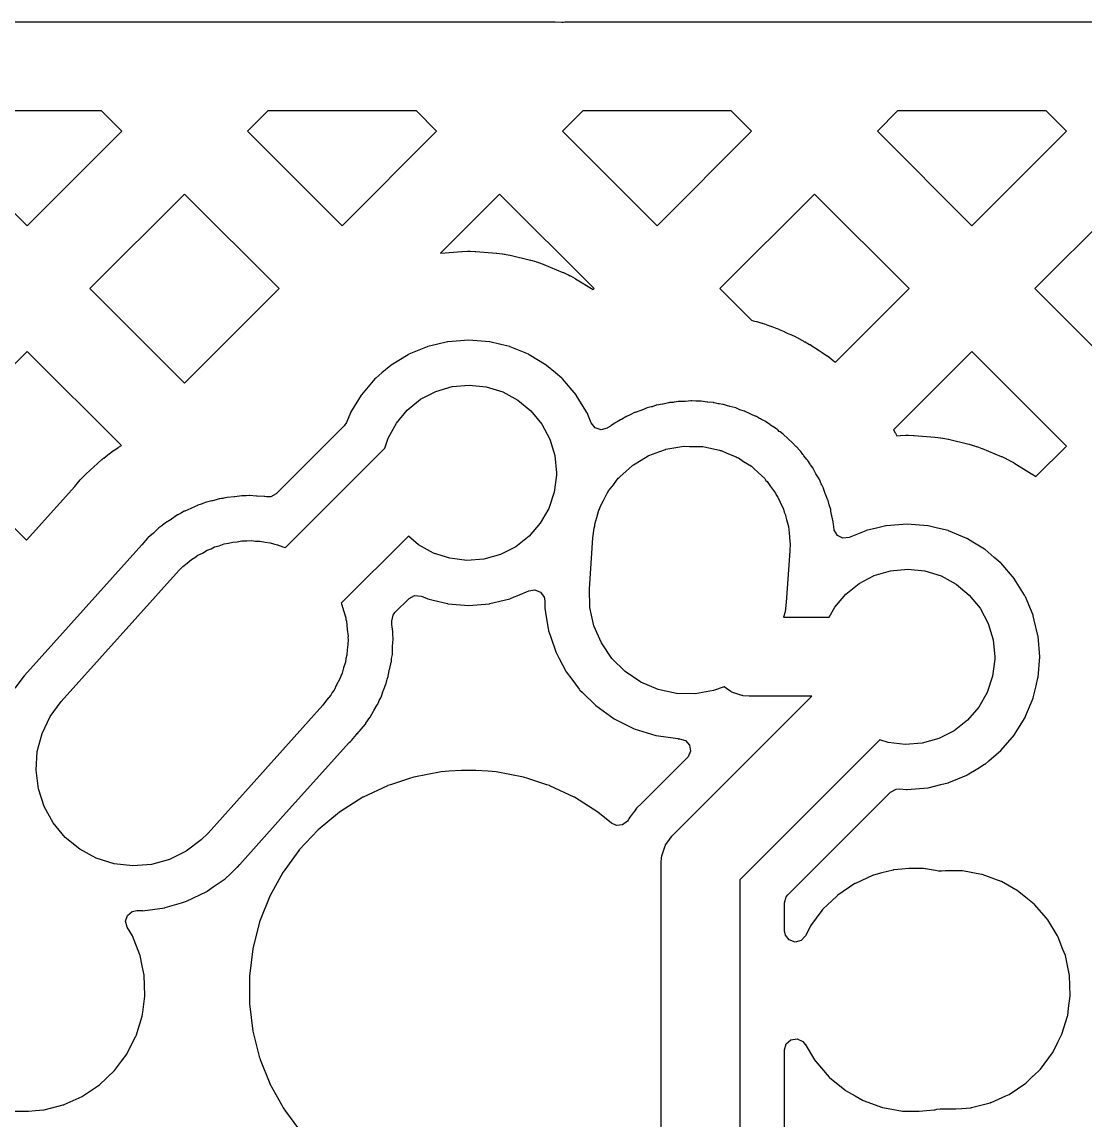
# Model space of a CAD drawing. Extents: x 124.5 to 210, y -114.5 to -26.5.
# Drawn here: x 173.4 to 185.53, y -79.98 to -67.46 of the extents above; entities that cross this region are included whole.
import ezdxf

# ---------------------------------------------------------------- set-up
doc = ezdxf.new("R2010")
doc.units = 0
doc.layers.add('BLACK', color=7, linetype='CONTINUOUS')

msp = doc.modelspace()

# ---------------------------------------------------------------- linework, layer by layer
at = {"layer": 'BLACK', "linetype": 'CONTINUOUS'}
for p, q in [((163.159, -67.4585), (179.484, -67.4585)), ((179.484, -67.4585), (179.488, -67.4585)), ((179.488, -67.4585), (179.564, -67.4607)), ((179.564, -67.4607), (179.564, -67.4607)), ((179.564, -67.4607), (179.571, -67.4609)), ((179.571, -67.4609), (179.577, -67.4597)), ((179.577, -67.4597), (179.583, -67.4593)), ((179.583, -67.4595), (179.595, -67.4585)), ((179.583, -67.4593), (179.583, -67.4595)), ((179.595, -67.4585), (194.397, -67.4585)), ((174.311, -68.4725), (172.616, -68.4725)), ((174.542, -68.7039), (174.311, -68.4725)), ((176.208, -68.4725), (175.976, -68.7039)), ((177.903, -68.4725), (176.208, -68.4725)), ((178.134, -68.7039), (177.903, -68.4725)), ((179.8, -68.4725), (179.569, -68.7039)), ((181.495, -68.4725), (179.8, -68.4725)), ((181.727, -68.7039), (181.495, -68.4725)), ((183.392, -68.4725), (183.161, -68.7039)), ((185.087, -68.4725), (183.392, -68.4725)), ((185.319, -68.7039), (185.087, -68.4725)), ((172.384, -68.7039), (173.463, -69.783)), ((173.463, -69.783), (174.542, -68.7039)), ((175.976, -68.7039), (177.055, -69.783)), ((177.055, -69.783), (178.134, -68.7039)), ((179.569, -68.7039), (180.648, -69.783)), ((180.648, -69.783), (181.727, -68.7039)), ((183.161, -68.7039), (184.24, -69.783)), ((184.24, -69.783), (185.319, -68.7039)), ((175.259, -69.421), (174.18, -70.5)), ((176.338, -70.5), (175.259, -69.421)), ((178.852, -69.421), (178.177, -70.0953)), ((179.931, -70.5), (178.852, -69.421)), ((182.444, -69.421), (181.365, -70.5)), ((183.523, -70.5), (182.444, -69.421)), ((186.036, -69.421), (184.957, -70.5)), ((178.177, -70.0953), (178.179, -70.0951)), ((178.179, -70.0951), (178.184, -70.0946)), ((178.184, -70.0946), (178.42, -70.076)), ((178.42, -70.076), (178.425, -70.0757)), ((178.425, -70.0757), (178.485, -70.0733)), ((178.485, -70.0733), (178.49, -70.0732)), ((178.49, -70.0732), (178.51, -70.0732)), ((178.51, -70.0732), (178.515, -70.0733)), ((178.515, -70.0733), (178.575, -70.0757)), ((178.575, -70.0757), (178.58, -70.076)), ((178.58, -70.076), (178.816, -70.0946)), ((178.816, -70.0946), (178.821, -70.0951)), ((178.821, -70.0951), (178.881, -70.1021)), ((178.881, -70.1021), (178.886, -70.1028)), ((178.886, -70.1028), (178.905, -70.1059)), ((178.905, -70.1059), (178.91, -70.1067)), ((178.91, -70.1067), (178.969, -70.1184)), ((178.969, -70.1184), (178.973, -70.1195)), ((178.973, -70.1195), (179.204, -70.1749)), ((179.204, -70.1749), (179.209, -70.1762)), ((179.209, -70.1762), (179.267, -70.1924)), ((179.267, -70.1924), (179.271, -70.1938)), ((179.271, -70.1938), (179.29, -70.2)), ((179.29, -70.2), (179.295, -70.2016)), ((179.295, -70.2016), (179.351, -70.2223)), ((179.351, -70.2223), (179.356, -70.2241)), ((179.356, -70.2241), (179.575, -70.3149)), ((179.575, -70.3149), (179.58, -70.3169)), ((179.58, -70.3169), (179.634, -70.342)), ((179.634, -70.342), (179.638, -70.3441)), ((179.638, -70.3441), (179.656, -70.3531)), ((179.656, -70.3531), (179.66, -70.3554)), ((179.66, -70.3554), (179.713, -70.3847)), ((179.713, -70.3847), (179.717, -70.3872)), ((179.717, -70.3872), (179.919, -70.5112)), ((174.18, -70.5), (175.259, -71.579)), ((175.259, -71.579), (176.338, -70.5)), ((179.919, -70.5113), (179.931, -70.5)), ((179.919, -70.5112), (179.919, -70.5113)), ((181.365, -70.5), (181.725, -70.8603)), ((182.683, -71.3399), (183.523, -70.5)), ((184.957, -70.5), (186.036, -71.579)), ((181.725, -70.8603), (181.744, -70.8663)), ((181.744, -70.8663), (181.783, -70.8757)), ((181.783, -70.8757), (181.788, -70.8769)), ((181.788, -70.8769), (181.845, -70.8932)), ((181.845, -70.8932), (181.85, -70.8946)), ((181.85, -70.8946), (181.869, -70.9007)), ((181.869, -70.9007), (181.874, -70.9023)), ((181.874, -70.9023), (181.93, -70.923)), ((181.93, -70.923), (181.934, -70.9248)), ((181.934, -70.9248), (181.945, -70.9294)), ((181.945, -70.9294), (181.954, -70.9321)), ((181.954, -70.9321), (181.959, -70.9336)), ((181.959, -70.9336), (182.015, -70.9538)), ((182.015, -70.9538), (182.02, -70.9555)), ((182.02, -70.9555), (182.038, -70.9629)), ((182.038, -70.9629), (182.043, -70.9648)), ((182.043, -70.9648), (182.097, -70.9893)), ((182.097, -70.9893), (182.102, -70.9914)), ((182.102, -70.9914), (182.134, -71.0075)), ((182.134, -71.0075), (182.172, -71.0232)), ((178.133, -71.1367), (178.032, -71.1609)), ((178.258, -71.1066), (178.133, -71.1367)), ((178.263, -71.1055), (178.258, -71.1066)), ((178.258, -71.1066), (178.258, -71.1066)), ((178.5, -71.0868), (178.263, -71.1055)), ((178.737, -71.1055), (178.5, -71.0868)), ((178.742, -71.1066), (178.737, -71.1055)), ((178.867, -71.1367), (178.742, -71.1066)), ((178.742, -71.1066), (178.742, -71.1066)), ((178.968, -71.1609), (178.867, -71.1367)), ((182.172, -71.0232), (182.176, -71.0252)), ((182.176, -71.0252), (182.231, -71.0503)), ((182.231, -71.0503), (182.235, -71.0524)), ((182.235, -71.0524), (182.253, -71.0614)), ((182.253, -71.0614), (182.257, -71.0637)), ((182.257, -71.0637), (182.309, -71.093)), ((182.309, -71.093), (182.314, -71.0955)), ((182.314, -71.0955), (182.324, -71.1021)), ((182.324, -71.1021), (182.332, -71.1057)), ((182.332, -71.1057), (182.336, -71.108)), ((182.336, -71.108), (182.389, -71.1367)), ((182.389, -71.1367), (182.393, -71.1392)), ((182.393, -71.1392), (182.41, -71.1493)), ((173.463, -71.217), (172.384, -72.2961)), ((174.538, -72.2912), (173.463, -71.217)), ((177.809, -71.2543), (177.615, -71.3732)), ((177.813, -71.2518), (177.809, -71.2543)), ((177.818, -71.2499), (177.813, -71.2518)), ((178.028, -71.1628), (177.818, -71.2499)), ((177.818, -71.2499), (177.818, -71.2499)), ((178.032, -71.1609), (178.028, -71.1628)), ((178.028, -71.1628), (178.028, -71.1628)), ((178.972, -71.1628), (178.968, -71.1609)), ((179.182, -71.2499), (178.972, -71.1628)), ((178.972, -71.1628), (178.972, -71.1628)), ((179.187, -71.2518), (179.182, -71.2499)), ((179.182, -71.2499), (179.182, -71.2499)), ((179.191, -71.2543), (179.187, -71.2518)), ((179.385, -71.3732), (179.191, -71.2543)), ((182.41, -71.1493), (182.414, -71.1519)), ((182.414, -71.1519), (182.464, -71.1847)), ((182.464, -71.1847), (182.468, -71.1874)), ((182.468, -71.1874), (182.497, -71.2079)), ((182.497, -71.2079), (182.533, -71.2298)), ((182.533, -71.2298), (182.537, -71.2325)), ((182.537, -71.2325), (182.587, -71.2657)), ((182.587, -71.2657), (182.591, -71.2685)), ((182.591, -71.2685), (182.607, -71.2802)), ((184.24, -71.217), (183.344, -72.1127)), ((185.319, -72.2961), (184.24, -71.217)), ((177.611, -71.3758), (177.509, -71.4628)), ((177.615, -71.3732), (177.611, -71.3758)), ((177.615, -71.3732), (177.615, -71.3732)), ((179.389, -71.3758), (179.385, -71.3732)), ((179.385, -71.3732), (179.385, -71.3732)), ((179.491, -71.4628), (179.389, -71.3758)), ((182.607, -71.2802), (182.611, -71.2831)), ((182.611, -71.2831), (182.658, -71.3202)), ((182.658, -71.3202), (182.662, -71.3233)), ((182.662, -71.3233), (182.672, -71.332)), ((182.672, -71.332), (182.678, -71.3364)), ((182.678, -71.3364), (182.682, -71.3393)), ((182.682, -71.3393), (182.683, -71.3399)), ((177.439, -71.5222), (177.43, -71.53)), ((177.509, -71.4628), (177.439, -71.5222)), ((179.561, -71.5222), (179.491, -71.4628)), ((179.57, -71.53), (179.561, -71.5222)), ((177.43, -71.53), (177.276, -71.7106)), ((178.125, -71.6728), (178.313, -71.6177)), ((178.313, -71.6177), (178.507, -71.6)), ((178.507, -71.6), (178.701, -71.6204)), ((178.701, -71.6204), (178.888, -71.6781)), ((179.724, -71.7106), (179.57, -71.53)), ((177.273, -71.7148), (177.164, -71.8937)), ((177.276, -71.7106), (177.273, -71.7148)), ((177.273, -71.7148), (177.273, -71.7148)), ((177.8, -71.8855), (177.952, -71.7632)), ((177.952, -71.7632), (178.125, -71.6728)), ((178.888, -71.6781), (179.059, -71.771)), ((179.059, -71.771), (179.21, -71.8954)), ((179.727, -71.7148), (179.724, -71.7106)), ((179.836, -71.8937), (179.727, -71.7148)), ((179.727, -71.7148), (179.727, -71.7148)), ((177.164, -71.8937), (177.152, -71.913)), ((177.675, -72.035), (177.8, -71.8855)), ((179.21, -71.8954), (179.333, -72.0466)), ((179.848, -71.913), (179.836, -71.8937)), ((180.465, -71.8899), (180.397, -71.9128)), ((180.473, -71.8869), (180.465, -71.8899)), ((180.534, -71.8616), (180.473, -71.8869)), ((180.581, -71.8504), (180.534, -71.8616)), ((180.591, -71.8473), (180.581, -71.8504)), ((180.64, -71.8308), (180.591, -71.8473)), ((180.645, -71.83), (180.64, -71.8308)), ((180.71, -71.819), (180.645, -71.83)), ((180.645, -71.83), (180.645, -71.83)), ((180.718, -71.8173), (180.71, -71.819)), ((180.779, -71.8028), (180.718, -71.8173)), ((180.784, -71.8016), (180.779, -71.8028)), ((180.779, -71.8028), (180.779, -71.8028)), ((180.789, -71.8012), (180.784, -71.8016)), ((180.833, -71.7978), (180.789, -71.8012)), ((180.789, -71.8012), (180.789, -71.8012)), ((180.844, -71.7964), (180.833, -71.7978)), ((180.889, -71.7887), (180.844, -71.7964)), ((180.894, -71.7879), (180.889, -71.7887)), ((180.889, -71.7887), (180.889, -71.7887)), ((180.899, -71.7879), (180.894, -71.7879)), ((180.961, -71.7872), (180.899, -71.7879)), ((180.899, -71.7879), (180.899, -71.7879)), ((180.964, -71.7872), (180.961, -71.7872)), ((180.972, -71.7868), (180.964, -71.7872)), ((181.035, -71.7818), (180.972, -71.7868)), ((181.04, -71.7814), (181.035, -71.7818)), ((181.045, -71.7818), (181.04, -71.7814)), ((181.09, -71.7854), (181.045, -71.7818)), ((181.101, -71.7857), (181.09, -71.7854)), ((181.127, -71.7855), (181.101, -71.7857)), ((181.151, -71.7852), (181.127, -71.7855)), ((181.219, -71.7952), (181.151, -71.7852)), ((181.227, -71.7962), (181.219, -71.7952)), ((181.291, -71.8012), (181.227, -71.7962)), ((181.296, -71.8016), (181.291, -71.8012)), ((181.291, -71.8012), (181.291, -71.8012)), ((181.301, -71.8028), (181.296, -71.8016)), ((181.346, -71.8134), (181.301, -71.8028)), ((181.301, -71.8028), (181.301, -71.8028)), ((181.357, -71.8156), (181.346, -71.8134)), ((181.4, -71.822), (181.357, -71.8156)), ((181.405, -71.8228), (181.4, -71.822)), ((181.4, -71.822), (181.4, -71.822)), ((181.453, -71.8376), (181.405, -71.8228)), ((181.47, -71.843), (181.453, -71.8376)), ((181.478, -71.8452), (181.47, -71.843)), ((181.546, -71.8616), (181.478, -71.8452)), ((181.594, -71.8813), (181.546, -71.8616)), ((181.604, -71.8851), (181.594, -71.8813)), ((181.646, -71.8982), (181.604, -71.8851)), ((181.651, -71.8997), (181.646, -71.8982)), ((181.646, -71.8982), (181.646, -71.8982)), ((177.15, -71.9176), (177.105, -72.0259)), ((177.152, -71.913), (177.15, -71.9176)), ((177.15, -71.9176), (177.15, -71.9176)), ((179.85, -71.9176), (179.848, -71.913)), ((179.898, -72.0331), (179.85, -71.9176)), ((179.85, -71.9176), (179.85, -71.9176)), ((180.194, -72.019), (180.169, -72.0319)), ((180.233, -71.9983), (180.194, -72.019)), ((180.241, -71.9941), (180.233, -71.9983)), ((180.292, -71.9626), (180.241, -71.9941)), ((180.296, -71.96), (180.292, -71.9626)), ((180.292, -71.9626), (180.292, -71.9626)), ((180.301, -71.9581), (180.296, -71.96)), ((180.34, -71.9419), (180.301, -71.9581)), ((180.301, -71.9581), (180.301, -71.9581)), ((180.35, -71.9371), (180.34, -71.9419)), ((180.392, -71.9151), (180.35, -71.9371)), ((180.397, -71.9128), (180.392, -71.9151)), ((180.392, -71.9151), (180.392, -71.9151)), ((181.655, -71.9019), (181.651, -71.8997)), ((181.71, -71.9292), (181.655, -71.9019)), ((181.655, -71.9019), (181.655, -71.9019)), ((181.718, -71.9328), (181.71, -71.9292)), ((181.735, -71.9397), (181.718, -71.9328)), ((181.779, -71.9581), (181.735, -71.9397)), ((181.784, -71.96), (181.779, -71.9581)), ((181.779, -71.9581), (181.779, -71.9581)), ((181.818, -71.9807), (181.784, -71.96)), ((181.828, -71.9873), (181.818, -71.9807)), ((181.838, -71.9927), (181.828, -71.9873)), ((181.881, -72.014), (181.838, -71.9927)), ((181.885, -72.0169), (181.881, -72.014)), ((181.934, -72.0519), (181.885, -72.0169)), ((181.885, -72.0169), (181.885, -72.0169)), ((177.078, -72.0668), (176.305, -72.8398)), ((177.105, -72.0259), (177.078, -72.0668)), ((177.581, -72.2061), (177.675, -72.035)), ((179.333, -72.0466), (179.425, -72.2189)), ((179.944, -72.0894), (179.898, -72.0331)), ((180.012, -72.1109), (179.944, -72.0894)), ((180.08, -72.0923), (180.012, -72.1109)), ((180.085, -72.0894), (180.08, -72.0923)), ((180.117, -72.0699), (180.085, -72.0894)), ((180.126, -72.0636), (180.117, -72.0699)), ((180.165, -72.0349), (180.126, -72.0636)), ((180.169, -72.0319), (180.165, -72.0349)), ((181.942, -72.0567), (181.934, -72.0519)), ((181.999, -72.0918), (181.942, -72.0567)), ((182.003, -72.0944), (181.999, -72.0918)), ((181.999, -72.0918), (181.999, -72.0918)), ((182.025, -72.1127), (182.003, -72.0944)), ((182.043, -72.1287), (182.025, -72.1127)), ((182.052, -72.1356), (182.043, -72.1287)), ((182.043, -72.1287), (182.043, -72.1287)), ((182.087, -72.1601), (182.052, -72.1356)), ((183.344, -72.1127), (183.365, -72.1463)), ((183.365, -72.1463), (183.367, -72.1506)), ((177.545, -72.3184), (177.581, -72.2061)), ((179.425, -72.2189), (179.481, -72.4058)), ((182.091, -72.1629), (182.087, -72.1601)), ((182.087, -72.1601), (182.087, -72.1601)), ((182.094, -72.1664), (182.091, -72.1629)), ((182.137, -72.2081), (182.094, -72.1664)), ((182.143, -72.2139), (182.137, -72.2081)), ((182.195, -72.2582), (182.143, -72.2139)), ((182.199, -72.2614), (182.195, -72.2582)), ((182.233, -72.3021), (182.199, -72.2614)), ((183.367, -72.1506), (183.383, -72.1789)), ((183.383, -72.1789), (183.42, -72.176)), ((183.42, -72.176), (183.425, -72.1757)), ((183.425, -72.1757), (183.485, -72.1733)), ((183.485, -72.1733), (183.49, -72.1732)), ((183.49, -72.1732), (183.51, -72.1732)), ((183.51, -72.1732), (183.515, -72.1733)), ((183.515, -72.1733), (183.575, -72.1757)), ((183.575, -72.1757), (183.58, -72.176)), ((183.58, -72.176), (183.816, -72.1946)), ((183.816, -72.1946), (183.821, -72.1951)), ((183.821, -72.1951), (183.881, -72.2021)), ((183.881, -72.2021), (183.886, -72.2028)), ((183.886, -72.2028), (183.905, -72.2059)), ((183.905, -72.2059), (183.91, -72.2067)), ((183.91, -72.2067), (183.969, -72.2184)), ((183.969, -72.2184), (183.973, -72.2195)), ((183.973, -72.2195), (184.204, -72.2749)), ((172.384, -72.2961), (173.458, -73.3693)), ((174.339, -72.4325), (174.385, -72.3981)), ((174.385, -72.3981), (174.429, -72.3632)), ((174.429, -72.3632), (174.433, -72.3602)), ((174.433, -72.3602), (174.449, -72.3486)), ((174.449, -72.3486), (174.453, -72.3457)), ((174.453, -72.3457), (174.503, -72.3125)), ((174.503, -72.3125), (174.507, -72.3098)), ((174.507, -72.3098), (174.538, -72.2912)), ((176.409, -73.4546), (177.545, -72.3184)), ((180.556, -72.4046), (180.681, -72.3584)), ((180.681, -72.3584), (180.746, -72.3338)), ((180.746, -72.3338), (180.748, -72.3335)), ((180.748, -72.3335), (180.749, -72.3333)), ((180.749, -72.3333), (180.952, -72.2985)), ((180.952, -72.2985), (180.954, -72.2985)), ((180.954, -72.2985), (180.957, -72.298)), ((180.957, -72.298), (181.02, -72.2994)), ((181.02, -72.2994), (181.158, -72.3012)), ((181.158, -72.3012), (181.164, -72.3025)), ((181.164, -72.3025), (181.171, -72.3027)), ((181.171, -72.3027), (181.24, -72.3176)), ((181.24, -72.3176), (181.36, -72.3413)), ((181.36, -72.3413), (181.37, -72.3456)), ((181.37, -72.3456), (181.38, -72.3476)), ((181.38, -72.3476), (181.446, -72.3758)), ((181.446, -72.3758), (181.551, -72.4176)), ((182.241, -72.3103), (182.233, -72.3021)), ((182.274, -72.3428), (182.241, -72.3103)), ((182.287, -72.3602), (182.274, -72.3428)), ((182.312, -72.3941), (182.287, -72.3602)), ((182.318, -72.4008), (182.312, -72.3941)), ((184.204, -72.2749), (184.209, -72.2762)), ((184.209, -72.2762), (184.267, -72.2924)), ((184.267, -72.2924), (184.271, -72.2938)), ((184.271, -72.2938), (184.29, -72.2999)), ((184.29, -72.2999), (184.295, -72.3016)), ((184.295, -72.3016), (184.351, -72.3223)), ((184.351, -72.3223), (184.356, -72.3241)), ((184.356, -72.3241), (184.575, -72.4149)), ((184.97, -72.6449), (185.319, -72.2961)), ((174.226, -72.5335), (174.267, -72.4941)), ((174.267, -72.4941), (174.271, -72.4908)), ((174.271, -72.4908), (174.316, -72.4512)), ((174.316, -72.4512), (174.32, -72.448)), ((174.32, -72.448), (174.335, -72.4356)), ((174.335, -72.4356), (174.339, -72.4325)), ((179.481, -72.4058), (179.5, -72.6)), ((180.295, -72.5836), (180.364, -72.5203)), ((180.364, -72.5203), (180.373, -72.5148)), ((180.373, -72.5148), (180.379, -72.5099)), ((180.379, -72.5099), (180.468, -72.4566)), ((180.468, -72.4566), (180.546, -72.4088)), ((180.546, -72.4088), (180.552, -72.4066)), ((180.552, -72.4066), (180.556, -72.4046)), ((181.551, -72.4176), (181.564, -72.4262)), ((181.564, -72.4262), (181.576, -72.4313)), ((181.576, -72.4313), (181.635, -72.4707)), ((181.635, -72.4707), (181.725, -72.5275)), ((182.323, -72.4073), (182.318, -72.4008)), ((182.358, -72.4482), (182.323, -72.4073)), ((182.366, -72.4569), (182.358, -72.4482)), ((182.368, -72.4611), (182.366, -72.4569)), ((182.394, -72.503), (182.368, -72.4611)), ((182.368, -72.4611), (182.368, -72.4611)), ((182.4, -72.5123), (182.394, -72.503)), ((182.425, -72.5453), (182.4, -72.5123)), ((184.575, -72.4149), (184.58, -72.4169)), ((184.58, -72.4169), (184.634, -72.442)), ((184.634, -72.442), (184.638, -72.4441)), ((184.638, -72.4441), (184.656, -72.4531)), ((184.656, -72.4531), (184.66, -72.4554)), ((184.66, -72.4554), (184.713, -72.4847)), ((184.713, -72.4847), (184.717, -72.4872)), ((184.717, -72.4872), (184.919, -72.6112)), ((174.074, -72.6791), (174.114, -72.6352)), ((174.114, -72.6352), (174.118, -72.6316)), ((174.118, -72.6316), (174.132, -72.6176)), ((174.132, -72.6176), (174.135, -72.6142)), ((174.135, -72.6142), (174.179, -72.5736)), ((174.179, -72.5736), (174.183, -72.5703)), ((174.183, -72.5703), (174.226, -72.5335)), ((179.5, -72.6279), (179.475, -72.8215)), ((179.5, -72.6), (179.5, -72.6279)), ((180.217, -72.6543), (180.224, -72.6456)), ((180.224, -72.6456), (180.295, -72.5836)), ((181.725, -72.5275), (181.74, -72.5415)), ((181.74, -72.5415), (181.754, -72.5506)), ((181.754, -72.5506), (181.802, -72.5989)), ((181.802, -72.5989), (181.876, -72.6672)), ((182.428, -72.5492), (182.425, -72.5453)), ((182.425, -72.5453), (182.425, -72.5453)), ((182.43, -72.5536), (182.428, -72.5492)), ((182.457, -72.6052), (182.43, -72.5536)), ((182.43, -72.5536), (182.43, -72.5536)), ((182.461, -72.6127), (182.457, -72.6052)), ((182.497, -72.6719), (182.461, -72.6127)), ((184.919, -72.6112), (184.923, -72.6139)), ((184.923, -72.6139), (184.97, -72.6449)), ((173.458, -73.3693), (174.008, -72.7557)), ((174.008, -72.7557), (174.07, -72.6828)), ((174.07, -72.6828), (174.074, -72.6791)), ((180.096, -72.8073), (180.151, -72.7385)), ((180.151, -72.7385), (180.206, -72.6643)), ((180.206, -72.6643), (180.217, -72.6543)), ((181.876, -72.6672), (181.891, -72.6875)), ((181.891, -72.6875), (181.905, -72.7014)), ((181.905, -72.7014), (181.942, -72.7559)), ((181.942, -72.7559), (181.999, -72.8322)), ((182.5, -72.6761), (182.497, -72.6719)), ((182.497, -72.6719), (182.497, -72.6719)), ((182.521, -72.7266), (182.5, -72.6761)), ((182.526, -72.7367), (182.521, -72.7266)), ((182.547, -72.7771), (182.526, -72.7367)), ((175.652, -72.8993), (175.619, -72.9091)), ((175.657, -72.8978), (175.652, -72.8993)), ((175.652, -72.8993), (175.652, -72.8993)), ((175.661, -72.8972), (175.657, -72.8978)), ((175.68, -72.8947), (175.661, -72.8972)), ((175.661, -72.8972), (175.661, -72.8972)), ((175.694, -72.8928), (175.68, -72.8947)), ((175.707, -72.8904), (175.694, -72.8928)), ((175.744, -72.8816), (175.707, -72.8904)), ((175.824, -72.8753), (175.744, -72.8816)), ((175.831, -72.8746), (175.824, -72.8753)), ((175.911, -72.8638), (175.831, -72.8746)), ((175.916, -72.864), (175.911, -72.8638)), ((175.949, -72.8648), (175.916, -72.864)), ((175.916, -72.864), (175.916, -72.864)), ((175.962, -72.8644), (175.949, -72.8648)), ((175.995, -72.8618), (175.962, -72.8644)), ((176, -72.8614), (175.995, -72.8618)), ((175.995, -72.8618), (175.995, -72.8618)), ((176.081, -72.8678), (176, -72.8614)), ((176.087, -72.8681), (176.081, -72.8678)), ((176.168, -72.8701), (176.087, -72.8681)), ((176.173, -72.871), (176.168, -72.8701)), ((176.193, -72.8746), (176.173, -72.871)), ((176.173, -72.871), (176.173, -72.871)), ((176.242, -72.8738), (176.193, -72.8746)), ((176.305, -72.8398), (176.242, -72.8738)), ((179.475, -72.8215), (179.414, -73.0067)), ((180.039, -72.9164), (180.078, -72.8355)), ((180.078, -72.8355), (180.09, -72.8202)), ((180.09, -72.8202), (180.096, -72.8073)), ((181.999, -72.8322), (182.012, -72.8589)), ((182.012, -72.8589), (182.025, -72.878)), ((182.025, -72.878), (182.051, -72.9362)), ((182.548, -72.7818), (182.547, -72.7771)), ((182.567, -72.8364), (182.548, -72.7818)), ((182.57, -72.8445), (182.567, -72.8364)), ((182.598, -72.9137), (182.57, -72.8445)), ((175.331, -73.0091), (175.261, -73.0381)), ((175.337, -73.0064), (175.331, -73.0091)), ((175.406, -72.9734), (175.337, -73.0064)), ((175.41, -72.9713), (175.406, -72.9734)), ((175.447, -72.9604), (175.41, -72.9713)), ((175.459, -72.9561), (175.447, -72.9604)), ((175.494, -72.9416), (175.459, -72.9561)), ((175.572, -72.9228), (175.494, -72.9416)), ((175.579, -72.921), (175.572, -72.9228)), ((175.619, -72.9091), (175.579, -72.921)), ((179.414, -73.0067), (179.317, -73.1764)), ((179.985, -73.0278), (179.995, -73.007)), ((179.995, -73.007), (180.001, -72.9895)), ((180.001, -72.9895), (180.039, -72.9164)), ((182.051, -72.9362), (182.09, -73.0168)), ((182.09, -73.0168), (182.1, -73.0499)), ((182.6, -72.9185), (182.598, -72.9137)), ((182.611, -72.9671), (182.6, -72.9185)), ((182.614, -72.9779), (182.611, -72.9671)), ((182.629, -73.0208), (182.614, -72.9779)), ((182.632, -73.04), (182.629, -73.0208)), ((175.106, -73.1322), (175.041, -73.1718)), ((175.111, -73.1285), (175.106, -73.1322)), ((175.178, -73.0824), (175.111, -73.1285)), ((175.183, -73.0803), (175.178, -73.0824)), ((175.213, -73.066), (175.183, -73.0803)), ((175.183, -73.0803), (175.183, -73.0803)), ((175.224, -73.0598), (175.213, -73.066)), ((175.256, -73.04), (175.224, -73.0598)), ((175.261, -73.0381), (175.256, -73.04)), ((175.261, -73.0381), (175.261, -73.0381)), ((179.94, -73.1861), (179.963, -73.1113)), ((179.963, -73.1113), (179.985, -73.0278)), ((182.1, -73.0499), (182.11, -73.0742)), ((182.11, -73.0742), (182.123, -73.1335)), ((182.123, -73.1335), (182.146, -73.215)), ((182.639, -73.0821), (182.632, -73.04)), ((182.641, -73.0905), (182.639, -73.0821)), ((182.657, -73.1589), (182.641, -73.0905)), ((174.967, -73.2284), (174.908, -73.2844)), ((174.998, -73.2068), (174.967, -73.2284)), ((175.008, -73.1989), (174.998, -73.2068)), ((175.037, -73.1744), (175.008, -73.1989)), ((175.041, -73.1718), (175.037, -73.1744)), ((175.041, -73.1718), (175.041, -73.1718)), ((179.317, -73.1764), (179.19, -73.3242)), ((179.917, -73.3435), (179.93, -73.2343)), ((179.93, -73.2343), (179.937, -73.208)), ((179.937, -73.208), (179.94, -73.1861)), ((182.146, -73.215), (182.15, -73.2537)), ((182.15, -73.2537), (182.156, -73.2829)), ((182.658, -73.1637), (182.657, -73.1589)), ((182.657, -73.1589), (182.657, -73.1589)), ((182.66, -73.1868), (182.658, -73.1637)), ((182.663, -73.2187), (182.66, -73.1868)), ((182.664, -73.2298), (182.663, -73.2187)), ((182.667, -73.2455), (182.664, -73.2298)), ((182.669, -73.2557), (182.667, -73.2455)), ((182.705, -73.3167), (182.669, -73.2557)), ((183.028, -73.2628), (182.839, -73.3409)), ((183.032, -73.2609), (183.028, -73.2628)), ((183.028, -73.2628), (183.028, -73.2628)), ((183.153, -73.2318), (183.032, -73.2609)), ((183.258, -73.2066), (183.153, -73.2318)), ((183.263, -73.2055), (183.258, -73.2066)), ((183.258, -73.2066), (183.258, -73.2066)), ((183.5, -73.1868), (183.263, -73.2055)), ((183.737, -73.2055), (183.5, -73.1868)), ((183.742, -73.2066), (183.737, -73.2055)), ((183.847, -73.2318), (183.742, -73.2066)), ((183.742, -73.2066), (183.742, -73.2066)), ((183.968, -73.2609), (183.847, -73.2318)), ((183.972, -73.2628), (183.968, -73.2609)), ((184.182, -73.3499), (183.972, -73.2628)), ((183.972, -73.2628), (183.972, -73.2628)), ((174.838, -73.3451), (174.772, -73.4224)), ((174.841, -73.3414), (174.838, -73.3451)), ((174.838, -73.3451), (174.838, -73.3451)), ((174.845, -73.3382), (174.841, -73.3414)), ((174.903, -73.2889), (174.845, -73.3382)), ((174.845, -73.3382), (174.845, -73.3382)), ((174.908, -73.2844), (174.903, -73.2889)), ((175.761, -73.4044), (175.809, -73.3914)), ((175.809, -73.3914), (175.859, -73.3876)), ((175.859, -73.3876), (175.912, -73.3785)), ((175.912, -73.3785), (175.969, -73.3792)), ((175.969, -73.3792), (176.022, -73.3752)), ((176.022, -73.3752), (176.068, -73.3805)), ((176.068, -73.3805), (176.118, -73.3812)), ((176.118, -73.3812), (176.178, -73.3931)), ((176.178, -73.3931), (176.234, -73.3996)), ((176.234, -73.3996), (176.275, -73.4124)), ((177.814, -73.3227), (177.047, -74.0897)), ((177.929, -73.4211), (177.814, -73.3227)), ((179.19, -73.3242), (179.036, -73.4443)), ((179.878, -73.9235), (179.917, -73.3435)), ((182.156, -73.2829), (182.158, -73.3408)), ((182.158, -73.3408), (182.165, -73.42)), ((182.769, -73.3485), (182.705, -73.3167)), ((182.839, -73.3409), (182.769, -73.3485)), ((184.187, -73.3518), (184.182, -73.3499)), ((184.182, -73.3499), (184.182, -73.3499)), ((184.191, -73.3543), (184.187, -73.3518)), ((184.252, -73.3919), (184.191, -73.3543)), ((184.385, -73.4732), (184.252, -73.3919)), ((174.77, -73.4247), (173.433, -74.915)), ((174.772, -73.4224), (174.77, -73.4247)), ((175.411, -73.5418), (175.462, -73.5165)), ((175.462, -73.5165), (175.516, -73.4846)), ((175.516, -73.4846), (175.561, -73.4678)), ((175.561, -73.4678), (175.602, -73.4476)), ((175.602, -73.4476), (175.654, -73.4334)), ((175.654, -73.4334), (175.709, -73.4133)), ((175.709, -73.4133), (175.761, -73.4044)), ((176.275, -73.4124), (176.32, -73.4213)), ((176.32, -73.4213), (176.381, -73.4457)), ((176.381, -73.4457), (176.409, -73.4546)), ((178.1, -73.5164), (177.929, -73.4211)), ((178.285, -73.5767), (178.1, -73.5164)), ((179.036, -73.4443), (178.862, -73.5323)), ((182.162, -73.4965), (182.122, -74.0765)), ((182.163, -73.4789), (182.162, -73.4905)), ((182.162, -73.4905), (182.162, -73.4965)), ((182.165, -73.42), (182.163, -73.4789)), ((184.389, -73.4758), (184.385, -73.4732)), ((184.385, -73.4732), (184.385, -73.4732)), ((184.495, -73.5661), (184.389, -73.4758)), ((175.24, -73.6706), (175.289, -73.6338)), ((175.289, -73.6338), (175.339, -73.5899)), ((175.339, -73.5899), (175.377, -73.5671)), ((175.377, -73.5671), (175.411, -73.5418)), ((178.479, -73.5998), (178.285, -73.5767)), ((178.674, -73.5848), (178.479, -73.5998)), ((178.862, -73.5323), (178.674, -73.5848)), ((184.561, -73.6227), (184.495, -73.5661)), ((184.57, -73.63), (184.561, -73.6227)), ((184.724, -73.8106), (184.57, -73.63)), ((173.853, -75.2087), (175.163, -73.7487)), ((175.163, -73.7487), (175.178, -73.7332)), ((175.178, -73.7332), (175.184, -73.7256)), ((175.184, -73.7256), (175.195, -73.7155)), ((175.195, -73.7155), (175.24, -73.6706)), ((182.952, -73.8632), (183.125, -73.7728)), ((183.125, -73.7728), (183.313, -73.7177)), ((183.313, -73.7177), (183.507, -73.7)), ((183.507, -73.7), (183.701, -73.7204)), ((183.701, -73.7204), (183.888, -73.7781)), ((182.8, -73.9855), (182.952, -73.8632)), ((183.888, -73.7781), (184.059, -73.871)), ((184.059, -73.871), (184.21, -73.9954)), ((184.727, -73.8148), (184.724, -73.8106)), ((184.838, -73.9957), (184.727, -73.8148)), ((184.727, -73.8148), (184.727, -73.8148)), ((177.82, -74.0354), (177.882, -74.0014)), ((177.882, -74.0014), (177.957, -74.0081)), ((177.957, -74.0081), (177.981, -74.0176)), ((177.981, -74.0176), (178.032, -74.0391)), ((178.968, -74.0391), (179.019, -74.0176)), ((179.019, -74.0176), (179.059, -74.0014)), ((179.059, -74.0014), (179.187, -73.9482)), ((179.187, -73.9488), (179.254, -73.9363)), ((179.187, -73.9482), (179.187, -73.9488)), ((179.254, -73.9363), (179.319, -73.963)), ((179.319, -73.963), (179.36, -74.021)), ((179.36, -74.021), (179.367, -74.0603)), ((179.883, -74.1371), (179.878, -73.9235)), ((182.675, -74.135), (182.8, -73.9855)), ((184.21, -73.9954), (184.333, -74.1466)), ((184.848, -74.013), (184.838, -73.9957)), ((184.85, -74.0176), (184.848, -74.013)), ((184.937, -74.2266), (184.85, -74.0176)), ((184.85, -74.0176), (184.85, -74.0176)), ((177.047, -74.0897), (177.05, -74.0968)), ((177.05, -74.0968), (177.075, -74.1832)), ((177.659, -74.1965), (177.82, -74.0354)), ((178.032, -74.0391), (178.096, -74.0544)), ((178.096, -74.0544), (178.258, -74.0934)), ((178.258, -74.0934), (178.258, -74.0934)), ((178.258, -74.0934), (178.263, -74.0945)), ((178.263, -74.0945), (178.5, -74.1132)), ((178.5, -74.1132), (178.737, -74.0945)), ((178.737, -74.0945), (178.742, -74.0934)), ((178.742, -74.0934), (178.904, -74.0544)), ((178.742, -74.0934), (178.742, -74.0934)), ((178.904, -74.0544), (178.968, -74.0391)), ((179.367, -74.0603), (179.368, -74.1132)), ((179.368, -74.1132), (179.368, -74.1457)), ((179.368, -74.1457), (179.385, -74.2437)), ((179.929, -74.3458), (179.883, -74.1371)), ((182.122, -74.0765), (182.11, -74.1857)), ((182.612, -74.25), (182.675, -74.135)), ((184.333, -74.1466), (184.425, -74.3189)), ((177.075, -74.1832), (177.098, -74.2546)), ((177.098, -74.2546), (177.1, -74.2746)), ((177.1, -74.2746), (177.106, -74.295)), ((177.622, -74.2955), (177.637, -74.226)), ((177.637, -74.226), (177.659, -74.1965)), ((179.385, -74.2437), (179.407, -74.3788)), ((182.11, -74.1857), (182.092, -74.25)), ((182.092, -74.25), (182.612, -74.25)), ((184.939, -74.2324), (184.937, -74.2266)), ((184.951, -74.282), (184.939, -74.2324)), ((177.106, -74.295), (177.115, -74.3903)), ((177.115, -74.3903), (177.124, -74.4666)), ((177.625, -74.3245), (177.622, -74.2955)), ((177.625, -74.3313), (177.625, -74.3245)), ((177.636, -74.4114), (177.625, -74.3313)), ((179.407, -74.3788), (179.411, -74.3992)), ((179.411, -74.3992), (179.412, -74.4039)), ((179.412, -74.4039), (179.432, -74.4632)), ((180.014, -74.542), (179.929, -74.3458)), ((184.425, -74.3189), (184.481, -74.5058)), ((184.993, -74.4557), (184.951, -74.282)), ((177.124, -74.4666), (177.123, -74.4829)), ((177.123, -74.4829), (177.125, -74.5)), ((177.125, -74.5), (177.123, -74.5589)), ((177.635, -74.4492), (177.636, -74.4163)), ((177.636, -74.4621), (177.635, -74.4492)), ((177.636, -74.4163), (177.636, -74.4114)), ((177.636, -74.4163), (177.636, -74.4163)), ((177.637, -74.4765), (177.636, -74.4621)), ((177.636, -74.537), (177.639, -74.5)), ((177.639, -74.5), (177.637, -74.4765)), ((179.432, -74.4632), (179.493, -74.6429)), ((184.481, -74.5058), (184.5, -74.7)), ((184.995, -74.4633), (184.993, -74.4557)), ((185.013, -74.7), (184.995, -74.4633)), ((177.114, -74.6219), (177.111, -74.6799)), ((177.123, -74.5589), (177.114, -74.6219)), ((177.63, -74.6684), (177.632, -74.5877)), ((177.632, -74.5809), (177.636, -74.537)), ((177.632, -74.5877), (177.632, -74.5809)), ((179.493, -74.6429), (179.532, -74.7184)), ((180.134, -74.7186), (180.014, -74.542)), ((177.094, -74.7626), (177.072, -74.8271)), ((177.1, -74.7194), (177.094, -74.7626)), ((177.111, -74.6799), (177.1, -74.7194)), ((177.599, -74.8352), (177.617, -74.7611)), ((177.617, -74.7611), (177.618, -74.7563)), ((177.617, -74.7611), (177.617, -74.7611)), ((177.618, -74.7563), (177.62, -74.7304)), ((177.62, -74.7304), (177.621, -74.7184)), ((177.621, -74.7184), (177.623, -74.7056)), ((177.623, -74.7056), (177.629, -74.6733)), ((177.629, -74.6733), (177.63, -74.6684)), ((177.629, -74.6733), (177.629, -74.6733)), ((179.532, -74.7184), (179.608, -74.8634)), ((180.286, -74.8693), (180.134, -74.7186)), ((184.5, -74.7279), (184.475, -74.9215)), ((184.5, -74.7), (184.5, -74.7279)), ((184.995, -74.9367), (185.013, -74.7)), ((177.056, -74.8866), (177.04, -74.9201)), ((177.072, -74.8271), (177.056, -74.8866)), ((177.583, -74.9213), (177.598, -74.8419)), ((177.598, -74.8419), (177.599, -74.8352)), ((179.608, -74.8634), (179.612, -74.8707)), ((179.612, -74.8707), (179.676, -74.957)), ((180.463, -74.9887), (180.286, -74.8693)), ((173.43, -74.9188), (173.324, -75.0572)), ((173.431, -74.9169), (173.43, -74.9188)), ((173.43, -74.9188), (173.43, -74.9188)), ((173.433, -74.915), (173.431, -74.9169)), ((173.433, -74.915), (173.433, -74.915)), ((176.992, -75.0209), (176.964, -75.0794)), ((177.028, -74.9576), (176.992, -75.0209)), ((177.04, -74.9201), (177.028, -74.9576)), ((177.527, -75.0813), (177.556, -75.0109)), ((177.556, -75.0109), (177.558, -75.0063)), ((177.558, -75.0063), (177.567, -74.9694)), ((177.567, -74.9694), (177.571, -74.957)), ((177.571, -74.957), (177.582, -74.926)), ((177.582, -74.926), (177.583, -74.9213)), ((177.582, -74.926), (177.582, -74.926)), ((179.676, -74.957), (179.76, -75.07)), ((180.66, -75.0723), (180.463, -74.9887)), ((184.475, -74.9215), (184.414, -75.1067)), ((184.971, -75.033), (184.993, -74.9415)), ((184.993, -74.9415), (184.995, -74.9367)), ((184.993, -74.9415), (184.993, -74.9415)), ((176.927, -75.1372), (176.878, -75.1966)), ((176.944, -75.1063), (176.927, -75.1372)), ((176.964, -75.0794), (176.944, -75.1063)), ((177.5, -75.1592), (177.525, -75.0877)), ((177.525, -75.0877), (177.527, -75.0813)), ((179.76, -75.07), (179.765, -75.0771)), ((179.765, -75.0771), (179.769, -75.0806)), ((179.769, -75.0806), (179.769, -75.0806)), ((179.769, -75.0806), (179.797, -75.1081)), ((179.797, -75.1081), (179.949, -75.257)), ((180.869, -75.1173), (180.66, -75.0723)), ((180.826, -76.7379), (182.414, -75.15)), ((181.082, -75.122), (180.869, -75.1173)), ((181.293, -75.0862), (181.082, -75.122)), ((181.412, -75.0417), (181.293, -75.0862)), ((181.441, -75.0621), (181.412, -75.0417)), ((181.489, -75.0977), (181.441, -75.0621)), ((181.496, -75.1001), (181.489, -75.0977)), ((181.502, -75.1041), (181.496, -75.1001)), ((181.559, -75.1222), (181.502, -75.1041)), ((181.616, -75.142), (181.559, -75.1222)), ((181.623, -75.1423), (181.616, -75.142)), ((181.63, -75.1445), (181.623, -75.1423)), ((181.7, -75.15), (181.63, -75.1445)), ((182.414, -75.15), (181.7, -75.15)), ((184.414, -75.1067), (184.317, -75.2764)), ((184.939, -75.1676), (184.971, -75.033)), ((173.726, -75.3806), (173.853, -75.2087)), ((176.837, -75.2513), (175.527, -76.7113)), ((176.878, -75.1966), (176.837, -75.2513)), ((177.418, -75.3131), (177.457, -75.2481)), ((177.457, -75.2481), (177.46, -75.2439)), ((177.46, -75.2439), (177.462, -75.2393)), ((177.462, -75.2393), (177.475, -75.2088)), ((177.462, -75.2393), (177.462, -75.2393)), ((177.475, -75.2088), (177.48, -75.1971)), ((177.48, -75.1971), (177.496, -75.1682)), ((177.496, -75.1682), (177.498, -75.1638)), ((177.496, -75.1682), (177.496, -75.1682)), ((177.498, -75.1638), (177.5, -75.1592)), ((177.5, -75.1592), (177.5, -75.1592)), ((179.949, -75.257), (180.159, -75.406)), ((184.317, -75.2764), (184.19, -75.4242)), ((184.863, -75.3508), (184.937, -75.1722)), ((184.937, -75.1722), (184.939, -75.1676)), ((184.937, -75.1722), (184.937, -75.1722)), ((173.634, -75.5734), (173.726, -75.3806)), ((177.353, -75.42), (177.373, -75.394)), ((177.373, -75.3939), (177.376, -75.39)), ((177.373, -75.394), (177.373, -75.3939)), ((177.376, -75.39), (177.414, -75.319)), ((177.414, -75.319), (177.418, -75.3131)), ((180.159, -75.406), (180.389, -75.5203)), ((184.727, -75.5852), (184.846, -75.3912)), ((184.846, -75.3912), (184.848, -75.387)), ((184.848, -75.387), (184.863, -75.3508)), ((177.259, -75.5431), (177.269, -75.5301)), ((177.269, -75.5301), (177.273, -75.5249)), ((177.273, -75.5249), (177.326, -75.4631)), ((177.326, -75.4631), (177.328, -75.4589)), ((177.328, -75.4589), (177.345, -75.4307)), ((177.328, -75.4589), (177.328, -75.4589)), ((177.345, -75.4307), (177.353, -75.42)), ((180.389, -75.5203), (180.634, -75.5972)), ((184.19, -75.4242), (184.036, -75.5443)), ((173.579, -75.7801), (173.634, -75.5734)), ((177.159, -75.6586), (177.162, -75.6549)), ((177.162, -75.6549), (177.221, -75.5852)), ((177.162, -75.6549), (177.162, -75.6549)), ((177.221, -75.5852), (177.229, -75.5768)), ((177.229, -75.5768), (177.231, -75.5745)), ((177.231, -75.5745), (177.247, -75.5556)), ((177.247, -75.5556), (177.259, -75.5431)), ((180.634, -75.5972), (180.639, -75.5979)), ((180.639, -75.5979), (180.639, -75.5979)), ((180.639, -75.5979), (180.884, -75.634)), ((180.884, -75.634), (180.884, -75.634)), ((180.884, -75.634), (180.889, -75.6348)), ((180.889, -75.6348), (180.904, -75.6346)), ((180.904, -75.6346), (180.973, -75.6539)), ((180.973, -75.6539), (181.02, -75.707)), ((183.191, -75.6459), (181.594, -77.2425)), ((183.285, -75.6767), (183.191, -75.6459)), ((183.862, -75.6323), (183.674, -75.6848)), ((184.036, -75.5443), (183.862, -75.6323)), ((184.57, -75.77), (184.724, -75.5894)), ((184.724, -75.5894), (184.727, -75.5852)), ((184.727, -75.5852), (184.727, -75.5852)), ((173.565, -75.9934), (173.579, -75.7801)), ((176.355, -76.5502), (177.138, -75.678)), ((177.138, -75.678), (177.15, -75.6663)), ((177.15, -75.6663), (177.155, -75.6618)), ((177.155, -75.6618), (177.159, -75.6586)), ((177.155, -75.6618), (177.155, -75.6618)), ((181.031, -75.7772), (181.002, -75.8421)), ((181.02, -75.707), (181.031, -75.7772)), ((183.479, -75.6998), (183.285, -75.6767)), ((183.674, -75.6848), (183.479, -75.6998)), ((184.432, -75.8882), (184.57, -75.77)), ((180.995, -75.8497), (180.477, -76.3673)), ((181.002, -75.8421), (180.995, -75.8497)), ((184.389, -75.9242), (184.432, -75.8882)), ((173.592, -76.2054), (173.565, -75.9934)), ((178.186, -76.0124), (177.876, -76.0714)), ((178.279, -76.0065), (178.186, -76.0124)), ((178.419, -75.9977), (178.279, -76.0065)), ((178.421, -75.9976), (178.419, -75.9977)), ((178.419, -75.9977), (178.419, -75.9977)), ((178.579, -75.9976), (178.421, -75.9976)), ((178.581, -75.9977), (178.579, -75.9976)), ((178.721, -76.0065), (178.581, -75.9977)), ((178.581, -75.9977), (178.581, -75.9977)), ((178.814, -76.0124), (178.721, -76.0065)), ((179.124, -76.0714), (178.814, -76.0124)), ((184.187, -76.0482), (184.306, -75.9753)), ((184.306, -75.9753), (184.385, -75.9268)), ((184.385, -75.9268), (184.389, -75.9242)), ((184.385, -75.9268), (184.385, -75.9268)), ((177.824, -76.0886), (177.607, -76.1589)), ((177.876, -76.0714), (177.824, -76.0886)), ((179.176, -76.0886), (179.124, -76.0714)), ((179.393, -76.1589), (179.176, -76.0886)), ((183.887, -76.1584), (183.968, -76.1391)), ((183.968, -76.1391), (183.977, -76.1352)), ((183.977, -76.1352), (184.182, -76.0501)), ((184.182, -76.0501), (184.187, -76.0482)), ((184.182, -76.0501), (184.182, -76.0501)), ((173.658, -76.4086), (173.592, -76.2054)), ((177.573, -76.1704), (177.296, -76.3011)), ((177.577, -76.1687), (177.573, -76.1704)), ((177.573, -76.1704), (177.573, -76.1704)), ((177.607, -76.1589), (177.577, -76.1687)), ((179.423, -76.1687), (179.393, -76.1589)), ((179.427, -76.1704), (179.423, -76.1687)), ((179.704, -76.3011), (179.427, -76.1704)), ((179.427, -76.1704), (179.427, -76.1704)), ((182.139, -77.4162), (183.313, -76.2427)), ((183.313, -76.2427), (183.375, -76.2087)), ((183.375, -76.2087), (183.412, -76.2062)), ((183.412, -76.2062), (183.495, -76.2128)), ((183.495, -76.2128), (183.5, -76.2132)), ((183.5, -76.2132), (183.737, -76.1945)), ((183.737, -76.1945), (183.742, -76.1934)), ((183.742, -76.1934), (183.887, -76.1584)), ((183.742, -76.1934), (183.742, -76.1934)), ((177.292, -76.3028), (177.026, -76.4715)), ((177.296, -76.3011), (177.292, -76.3028)), ((177.296, -76.3011), (177.296, -76.3011)), ((179.708, -76.3028), (179.704, -76.3011)), ((179.704, -76.3011), (179.704, -76.3011)), ((179.974, -76.4715), (179.708, -76.3028)), ((180.475, -76.3698), (180.415, -76.4266)), ((180.477, -76.3673), (180.475, -76.3698)), ((173.762, -76.5956), (173.658, -76.4086)), ((177.026, -76.4715), (176.784, -76.6722)), ((180.128, -76.5989), (179.974, -76.4715)), ((180.337, -76.5314), (180.327, -76.5499)), ((180.34, -76.5257), (180.337, -76.5314)), ((180.337, -76.5314), (180.337, -76.5314)), ((180.376, -76.4811), (180.34, -76.5257)), ((180.382, -76.4738), (180.376, -76.4811)), ((180.415, -76.4266), (180.382, -76.4738)), ((173.899, -76.7596), (173.762, -76.5956)), ((175.89, -77.069), (176.355, -76.5502)), ((180.185, -76.6257), (180.128, -76.5989)), ((180.256, -76.6184), (180.185, -76.6257)), ((180.311, -76.5741), (180.256, -76.6184)), ((180.319, -76.5638), (180.311, -76.5741)), ((180.327, -76.5499), (180.319, -76.5638)), ((174.064, -76.8949), (173.899, -76.7596)), ((175.527, -76.7113), (175.45, -76.7894)), ((176.784, -76.6722), (176.568, -76.9018)), ((180.782, -76.7973), (180.816, -76.7481)), ((180.816, -76.7481), (180.821, -76.7436)), ((180.821, -76.7436), (180.826, -76.7379)), ((174.252, -76.9963), (174.064, -76.8949)), ((175.45, -76.7894), (175.279, -76.9182)), ((176.566, -76.905), (176.55, -76.9264)), ((176.568, -76.9018), (176.566, -76.905)), ((176.566, -76.905), (176.566, -76.905)), ((180.722, -76.9152), (180.74, -76.8581)), ((180.74, -76.8581), (180.744, -76.8523)), ((180.744, -76.8523), (180.746, -76.8455)), ((180.746, -76.8455), (180.782, -76.7973)), ((174.456, -77.0604), (174.252, -76.9963)), ((175.088, -77.0124), (174.881, -77.0686)), ((175.279, -76.9182), (175.088, -77.0124)), ((176.55, -76.9264), (176.383, -77.1565)), ((180.694, -77.0561), (180.699, -76.9857)), ((180.699, -76.9857), (180.702, -76.9789)), ((180.702, -76.9718), (180.722, -76.9152)), ((180.702, -76.9789), (180.702, -76.9718)), ((174.668, -77.0848), (174.456, -77.0604)), ((174.881, -77.0686), (174.668, -77.0848)), ((175.782, -77.1763), (175.861, -77.1004)), ((175.861, -77.1004), (175.863, -77.0987)), ((175.861, -77.1004), (175.861, -77.1004)), ((175.863, -77.0987), (175.89, -77.069)), ((176.383, -77.1565), (176.381, -77.16)), ((180.694, -82.6697), (180.694, -77.0561)), ((183.341, -77.1327), (183.212, -77.1661)), ((183.346, -77.1313), (183.341, -77.1327)), ((183.341, -77.1327), (183.341, -77.1327)), ((183.351, -77.1309), (183.346, -77.1313)), ((183.44, -77.1234), (183.351, -77.1309)), ((183.351, -77.1309), (183.351, -77.1309)), ((183.521, -77.1165), (183.44, -77.1234)), ((183.686, -77.1165), (183.521, -77.1165)), ((183.688, -77.1166), (183.686, -77.1165)), ((183.707, -77.1175), (183.688, -77.1166)), ((183.688, -77.1166), (183.688, -77.1166)), ((183.711, -77.1177), (183.707, -77.1175)), ((183.707, -77.1175), (183.707, -77.1175)), ((183.825, -77.1384), (183.711, -77.1177)), ((183.858, -77.1443), (183.825, -77.1384)), ((183.891, -77.1458), (183.858, -77.1443)), ((183.933, -77.1423), (183.891, -77.1458)), ((183.942, -77.1415), (183.933, -77.1423)), ((184.104, -77.1415), (183.942, -77.1415)), ((184.106, -77.1416), (184.104, -77.1415)), ((184.111, -77.1418), (184.106, -77.1416)), ((184.106, -77.1416), (184.106, -77.1416)), ((184.128, -77.1426), (184.111, -77.1418)), ((184.132, -77.1434), (184.128, -77.1426)), ((184.35, -77.1827), (184.132, -77.1434)), ((184.132, -77.1434), (184.132, -77.1434)), ((175.587, -77.3255), (175.723, -77.2316)), ((175.723, -77.2316), (175.782, -77.1763)), ((176.381, -77.16), (176.233, -77.429)), ((176.381, -77.16), (176.381, -77.16)), ((181.594, -77.2425), (181.594, -82.8561)), ((182.91, -77.2846), (182.905, -77.2868)), ((183.114, -77.1925), (182.91, -77.2846)), ((182.91, -77.2846), (182.91, -77.2846)), ((183.119, -77.1903), (183.114, -77.1925)), ((183.114, -77.1925), (183.114, -77.1925)), ((183.212, -77.1661), (183.119, -77.1903)), ((184.355, -77.1837), (184.35, -77.1827)), ((184.35, -77.1827), (184.35, -77.1827)), ((184.572, -77.2623), (184.355, -77.1837)), ((184.577, -77.265), (184.572, -77.2623)), ((184.768, -77.3737), (184.577, -77.265)), ((175.28, -77.4887), (175.512, -77.3776)), ((175.512, -77.3776), (175.517, -77.3737)), ((175.517, -77.3737), (175.587, -77.3255)), ((182.905, -77.2868), (182.71, -77.4179)), ((184.772, -77.3764), (184.768, -77.3737)), ((184.768, -77.3737), (184.768, -77.3737)), ((184.776, -77.3798), (184.772, -77.3764)), ((184.874, -77.4597), (184.776, -77.3798)), ((184.776, -77.3798), (184.776, -77.3798)), ((175.038, -77.5607), (175.224, -77.5053)), ((175.224, -77.5053), (175.28, -77.4887)), ((176.231, -77.4324), (176.115, -77.7252)), ((176.233, -77.429), (176.231, -77.4324)), ((182.102, -77.5053), (182.122, -77.4372)), ((182.102, -77.8277), (182.102, -77.5053)), ((182.122, -77.4372), (182.139, -77.4162)), ((182.698, -77.4289), (182.54, -77.58)), ((182.706, -77.4216), (182.698, -77.4289)), ((182.71, -77.4179), (182.706, -77.4216)), ((182.706, -77.4216), (182.706, -77.4216)), ((184.951, -77.5226), (184.874, -77.4597)), ((184.954, -77.5266), (184.951, -77.5226)), ((185.089, -77.6819), (184.954, -77.5266)), ((184.954, -77.5266), (184.954, -77.5266)), ((174.587, -77.7173), (174.609, -77.6498)), ((174.609, -77.6498), (174.663, -77.6047)), ((174.663, -77.6047), (174.716, -77.5946)), ((174.716, -77.5946), (174.774, -77.596)), ((174.774, -77.596), (174.774, -77.596)), ((174.774, -77.596), (174.779, -77.5962)), ((174.779, -77.5962), (175.033, -77.5621)), ((175.033, -77.5621), (175.038, -77.5607)), ((175.038, -77.5607), (175.038, -77.5607)), ((182.528, -77.596), (182.4, -77.7683)), ((182.537, -77.5842), (182.528, -77.596)), ((182.54, -77.58), (182.537, -77.5842)), ((182.537, -77.5842), (182.537, -77.5842)), ((174.605, -77.7859), (174.587, -77.7173)), ((174.664, -77.8826), (174.605, -77.7859)), ((176.115, -77.7252), (176.037, -78.0302)), ((182.398, -77.7731), (182.341, -77.8848)), ((182.4, -77.7683), (182.398, -77.7731)), ((182.398, -77.7731), (182.398, -77.7731)), ((185.102, -77.6967), (185.089, -77.6819)), ((185.104, -77.7012), (185.102, -77.6967)), ((185.216, -77.8848), (185.104, -77.7012)), ((174.75, -78.101), (174.664, -77.8826)), ((182.112, -77.8751), (182.102, -77.8277)), ((182.156, -77.9307), (182.112, -77.8751)), ((182.341, -77.8848), (182.292, -77.9364)), ((185.221, -77.8938), (185.216, -77.8848)), ((185.223, -77.8987), (185.221, -77.8938)), ((185.278, -78.0383), (185.223, -77.8987)), ((185.223, -77.8987), (185.223, -77.8987)), ((176.037, -78.0302), (175.998, -78.3426)), ((182.223, -77.9536), (182.156, -77.9307)), ((182.292, -77.9364), (182.223, -77.9536)), ((174.751, -78.1062), (174.75, -78.101)), ((174.776, -78.2262), (174.751, -78.1062)), ((174.751, -78.1062), (174.751, -78.1062)), ((185.306, -78.1082), (185.278, -78.0383)), ((185.353, -78.3338), (185.306, -78.1082)), ((174.798, -78.3308), (174.776, -78.2262)), ((174.807, -78.5654), (174.798, -78.3308)), ((175.998, -78.3426), (175.998, -78.6574)), ((185.362, -78.5642), (185.353, -78.3338)), ((174.782, -78.7537), (174.806, -78.5707)), ((174.806, -78.5707), (174.807, -78.5654)), ((174.806, -78.5707), (174.806, -78.5707)), ((175.998, -78.6574), (176.037, -78.9698)), ((185.343, -78.7095), (185.361, -78.5695)), ((185.361, -78.5695), (185.362, -78.5642)), ((185.361, -78.5695), (185.361, -78.5695)), ((174.776, -78.7982), (174.782, -78.7537)), ((185.332, -78.7928), (185.343, -78.7095)), ((174.706, -79.0224), (174.776, -78.7982)), ((185.266, -79.0053), (185.33, -78.7979)), ((185.33, -78.7979), (185.332, -78.7928)), ((174.609, -79.2137), (174.704, -79.0271)), ((174.704, -79.0271), (174.706, -79.0224)), ((174.704, -79.0271), (174.704, -79.0271)), ((176.037, -78.9698), (176.115, -79.2748)), ((185.221, -79.0965), (185.263, -79.0129)), ((185.263, -79.0129), (185.266, -79.0053)), ((182.102, -79.1824), (182.122, -79.1143)), ((182.122, -79.1143), (182.176, -79.0678)), ((182.176, -79.0678), (182.246, -79.0577)), ((182.246, -79.0577), (182.311, -79.0872)), ((182.311, -79.0872), (182.335, -79.1182)), ((182.335, -79.1182), (182.336, -79.1174)), ((182.336, -79.1174), (182.445, -79.2972)), ((185.161, -79.2134), (185.221, -79.0965)), ((174.539, -79.3135), (174.6, -79.2317)), ((174.6, -79.2317), (174.609, -79.2137)), ((176.115, -79.2748), (176.117, -79.2785)), ((176.117, -79.2785), (176.117, -79.2785)), ((176.117, -79.2785), (176.123, -79.2929)), ((182.102, -82.7878), (182.102, -79.1824)), ((185.021, -79.4034), (185.159, -79.2185)), ((185.159, -79.2185), (185.161, -79.2134)), ((174.46, -79.42), (174.472, -79.4041)), ((174.472, -79.4041), (174.539, -79.3135)), ((176.123, -79.2929), (176.231, -79.5676)), ((182.445, -79.2972), (182.458, -79.3181)), ((182.458, -79.3181), (182.612, -79.4954)), ((184.941, -79.4803), (185.021, -79.4034)), ((174.29, -79.5821), (174.46, -79.42)), ((182.612, -79.4954), (182.616, -79.4988)), ((182.616, -79.4988), (182.789, -79.6409)), ((184.87, -79.5473), (184.94, -79.4808)), ((184.94, -79.4808), (184.941, -79.4803)), ((174.095, -79.7132), (174.29, -79.5821)), ((176.231, -79.5676), (176.233, -79.571)), ((176.233, -79.571), (176.233, -79.571)), ((176.233, -79.571), (176.367, -79.8145)), ((182.789, -79.6409), (182.789, -79.6409)), ((182.789, -79.6409), (182.794, -79.6443)), ((182.794, -79.6443), (182.798, -79.6469)), ((182.798, -79.6469), (182.798, -79.6469)), ((182.798, -79.6469), (182.907, -79.7087)), ((184.663, -79.6913), (184.854, -79.5626)), ((184.854, -79.5626), (184.87, -79.5473)), ((173.886, -79.8075), (174.09, -79.7154)), ((174.09, -79.7154), (174.095, -79.7132)), ((174.09, -79.7154), (174.09, -79.7154)), ((182.907, -79.7087), (182.998, -79.7605)), ((182.998, -79.7605), (183.218, -79.8406)), ((184.235, -79.8426), (184.448, -79.7873)), ((184.448, -79.7873), (184.453, -79.786)), ((184.448, -79.7873), (184.448, -79.7873)), ((184.453, -79.786), (184.458, -79.7838)), ((184.458, -79.7838), (184.625, -79.7087)), ((184.458, -79.7838), (184.458, -79.7838)), ((184.625, -79.7087), (184.663, -79.6913)), ((173.314, -79.8835), (173.479, -79.8835)), ((173.479, -79.8835), (173.56, -79.8766)), ((173.56, -79.8766), (173.649, -79.8691)), ((173.649, -79.8691), (173.654, -79.8687)), ((173.649, -79.8691), (173.649, -79.8691)), ((173.654, -79.8687), (173.659, -79.8673)), ((173.659, -79.8673), (173.876, -79.811)), ((173.659, -79.8673), (173.659, -79.8673)), ((173.876, -79.811), (173.881, -79.8097)), ((173.876, -79.811), (173.876, -79.811)), ((173.881, -79.8097), (173.886, -79.8075)), ((173.886, -79.8075), (173.886, -79.8075)), ((176.367, -79.8145), (176.383, -79.8435)), ((176.383, -79.8435), (176.412, -79.8833)), ((176.412, -79.8833), (176.559, -80.0854)), ((183.218, -79.8406), (183.224, -79.8415)), ((183.224, -79.8415), (183.224, -79.8415)), ((183.224, -79.8415), (183.286, -79.8527)), ((183.286, -79.8527), (183.449, -79.8823)), ((183.449, -79.8823), (183.453, -79.8825)), ((183.453, -79.8825), (183.453, -79.8825)), ((183.453, -79.8825), (183.472, -79.8834)), ((183.472, -79.8834), (183.472, -79.8834)), ((183.472, -79.8834), (183.474, -79.8835)), ((183.474, -79.8835), (183.639, -79.8835)), ((183.639, -79.8835), (183.72, -79.8766)), ((183.72, -79.8766), (183.809, -79.8691)), ((183.809, -79.8691), (183.814, -79.8687)), ((183.809, -79.8691), (183.809, -79.8691)), ((183.814, -79.8687), (183.819, -79.8673)), ((183.819, -79.8673), (183.841, -79.8616)), ((183.819, -79.8673), (183.819, -79.8673)), ((183.841, -79.8616), (183.879, -79.8577)), ((183.879, -79.8577), (183.894, -79.8584)), ((183.894, -79.8584), (183.894, -79.8584)), ((183.894, -79.8584), (183.896, -79.8585)), ((183.896, -79.8585), (184.058, -79.8585)), ((184.058, -79.8585), (184.126, -79.8527)), ((184.126, -79.8527), (184.224, -79.8444)), ((184.224, -79.8444), (184.23, -79.8439)), ((184.224, -79.8444), (184.224, -79.8444)), ((184.23, -79.8439), (184.235, -79.8426)), ((184.235, -79.8426), (184.235, -79.8426))]:
    msp.add_line(p, q, dxfattribs=at)

doc.saveas('drawing.dxf')
